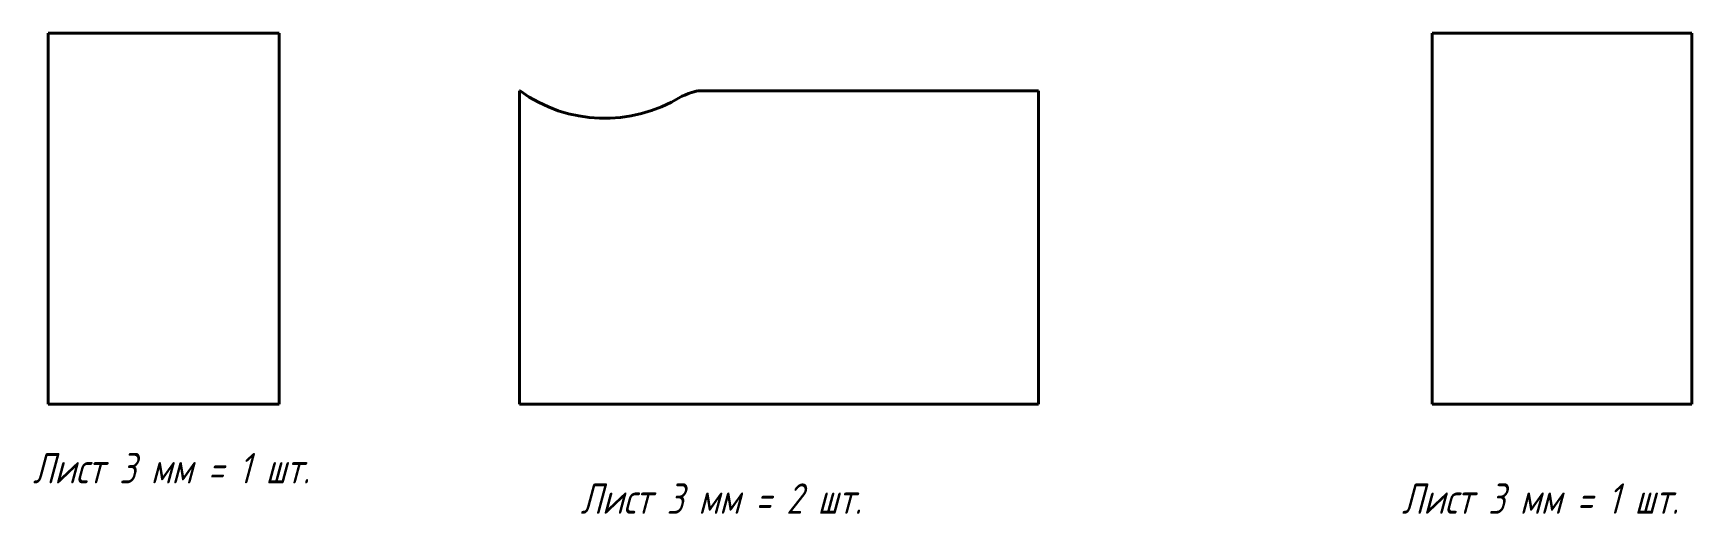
# Model space of a CAD drawing. Header units: millimetres. Extents: x -5 to 540, y -36 to 122.
import ezdxf

# ---------------------------------------------------------------- set-up
doc = ezdxf.new("R2010")
doc.units = ezdxf.units.MM
doc.linetypes.add('K5LT_BASIC', pattern=[0])
doc.styles.add('KTEXTSTYLE', font='GOST_AU.SHX', dxfattribs={"width": 0.96, "height": 5})

msp = doc.modelspace()

# ---------------------------------------------------------------- linework, layer by layer
at = {"color": 7, "linetype": 'K5LT_BASIC', "lineweight": 40, "true_color": 0xffffff}
for p, q in [((0, 122), (0, 0)), ((76, 122), (0, 122)), ((76, 0), (76, 122)), ((455, 122), (455, 0)), ((540.31, 122), (455, 122)), ((540.31, 122), (540.31, 0)), ((155, 0), (155, 103)), ((155, 103), (155.18, 103)), ((213.51, 103), (215.07, 103)), ((215.07, 103), (325.57, 103)), ((325.57, 0), (325.57, 103)), ((0, 0), (76, 0)), ((155, 0), (208, 0)), ((208, 0), (215.07, 0)), ((215.07, 0), (325.57, 0)), ((540.31, 0), (455, 0))]:
    msp.add_line(p, q, dxfattribs=at)
msp.add_arc((183, 141.5), 47.5, 234.1474, 301.7569, dxfattribs=at)
msp.add_open_spline([(208, 101.11), (208.22, 101.2), (208.67, 101.39), (209.36, 101.68), (210.09, 101.98), (210.84, 102.27), (211.59, 102.53), (212.2, 102.71), (212.6, 102.81), (212.79, 102.86), (213.07, 102.92), (213.31, 102.97), (213.51, 103)], degree=3, knots=[0, 0, 0, 0, 1.524071, 3.048141, 4.742663, 6.437184, 8.06143, 9.685676, 10.264257, 10.553548, 10.842838, 12, 12, 12, 12], dxfattribs=at)

# ---------------------------------------------------------------- texts
at = {"color": 7, "char_height": 10, "attachment_point": 1, "style": 'KTEXTSTYLE'}
for s, insert in [('\\H3.5;\\W0.965;\\Q15;\\Q15;\\H10.00;Лист 3 мм = 1 шт.', (-5, -16)), ('\\H3.5;\\W0.965;\\Q15;\\Q15;\\H10.00;Лист 3 мм = 2 шт.', (175, -26)), ('\\H3.5;\\W0.965;\\Q15;\\Q15;\\H10.00;Лист 3 мм = 1 шт.', (445, -26))]:
    msp.add_mtext(s, dxfattribs=dict(at, insert=insert))

doc.saveas('drawing.dxf')
